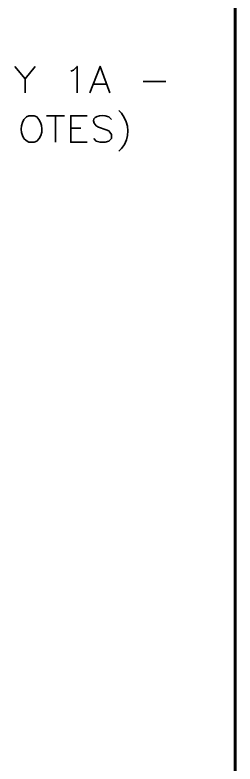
# Model space of a CAD drawing. Header units: inches. Extents: x 5 to 516, y -193 to 129.
# Drawn here: x 42.089 to 43.124, y -177.191 to -173.669 of the extents above; entities that cross this region are included whole.
import ezdxf

# ---------------------------------------------------------------- set-up
doc = ezdxf.new("R2010")
doc.units = ezdxf.units.IN
doc.header["$MEASUREMENT"] = 0
doc.layers.add('PDF7_Geometry', color=7, linetype='Continuous')

msp = doc.modelspace()

# ---------------------------------------------------------------- linework, layer by layer
at = {"layer": 'PDF7_Geometry', "lineweight": 60}
msp.add_lwpolyline([(43.1235525, -170.7368941), (43.1235525, -193.1846747)], dxfattribs=at)
at = {"layer": 'PDF7_Geometry', "lineweight": 35}
for points in [[(42.0891083, -173.9102274), (42.1368861, -173.9691163), (42.1368861, -174.0346719)], [(42.1846633, -173.9102274), (42.1368856, -173.9691163)], [(42.35133, -173.9335609), (42.3635522, -173.9280054), (42.38133, -173.9102276), (42.38133, -174.034672)], [(42.4413298, -174.0346713), (42.4891075, -173.9102269), (42.5357742, -174.0346713)], [(42.6913298, -173.9813379), (42.7979964, -173.9813379)], [(42.4591079, -173.9935608), (42.5179968, -173.9935608)], [(42.5779965, -174.1180047), (42.5902187, -174.1302269)], [(42.1913301, -174.1480059), (42.1791079, -174.1424504), (42.1546634, -174.1424504), (42.1435523, -174.1480059), (42.1313301, -174.1602282)], [(42.2379968, -174.1424504), (42.3213301, -174.1424504)], [(42.2802184, -174.1424504), (42.2802184, -174.2668948)], [(42.4291078, -174.2668943), (42.35133, -174.2668943), (42.35133, -174.1424498), (42.4291078, -174.1424498)], [(42.5424413, -174.1602274), (42.5302191, -174.1480052), (42.5124413, -174.1424497)], [(42.35133, -174.201338), (42.3991078, -174.201338)], [(42.4702191, -174.1902274), (42.4824413, -174.195783), (42.5179968, -174.2080052), (42.5302191, -174.2135608), (42.5357746, -174.2202274), (42.5424413, -174.2313386), (42.5424413, -174.2491163), (42.5302191, -174.2613386), (42.5124413, -174.2668941), (42.4891079, -174.2668941), (42.4702191, -174.2613386), (42.4591079, -174.2491163)], [(42.1546634, -174.2668948), (42.1791079, -174.2668948), (42.1913301, -174.2613393)], [(42.5902187, -174.2968936), (42.5779965, -174.3091158)]]:
    msp.add_lwpolyline(points, dxfattribs=at)
for points in [[(42.5902187, -174.1302269), (42.629515, -174.1821713), (42.6302187, -174.2450973), (42.5902187, -174.2968936)], [(42.1313301, -174.1602282), (42.1079597, -174.196543), (42.1156819, -174.2511726), (42.1546634, -174.2668948)], [(42.1913301, -174.2613393), (42.2249227, -174.2331171), (42.2236449, -174.176043), (42.1913301, -174.1480059)], [(42.5124413, -174.1424497), (42.4785524, -174.1375052), (42.4371265, -174.1536163), (42.4702191, -174.1902274)]]:
    msp.add_open_spline(points, degree=3, dxfattribs=at)

doc.saveas('drawing.dxf')
